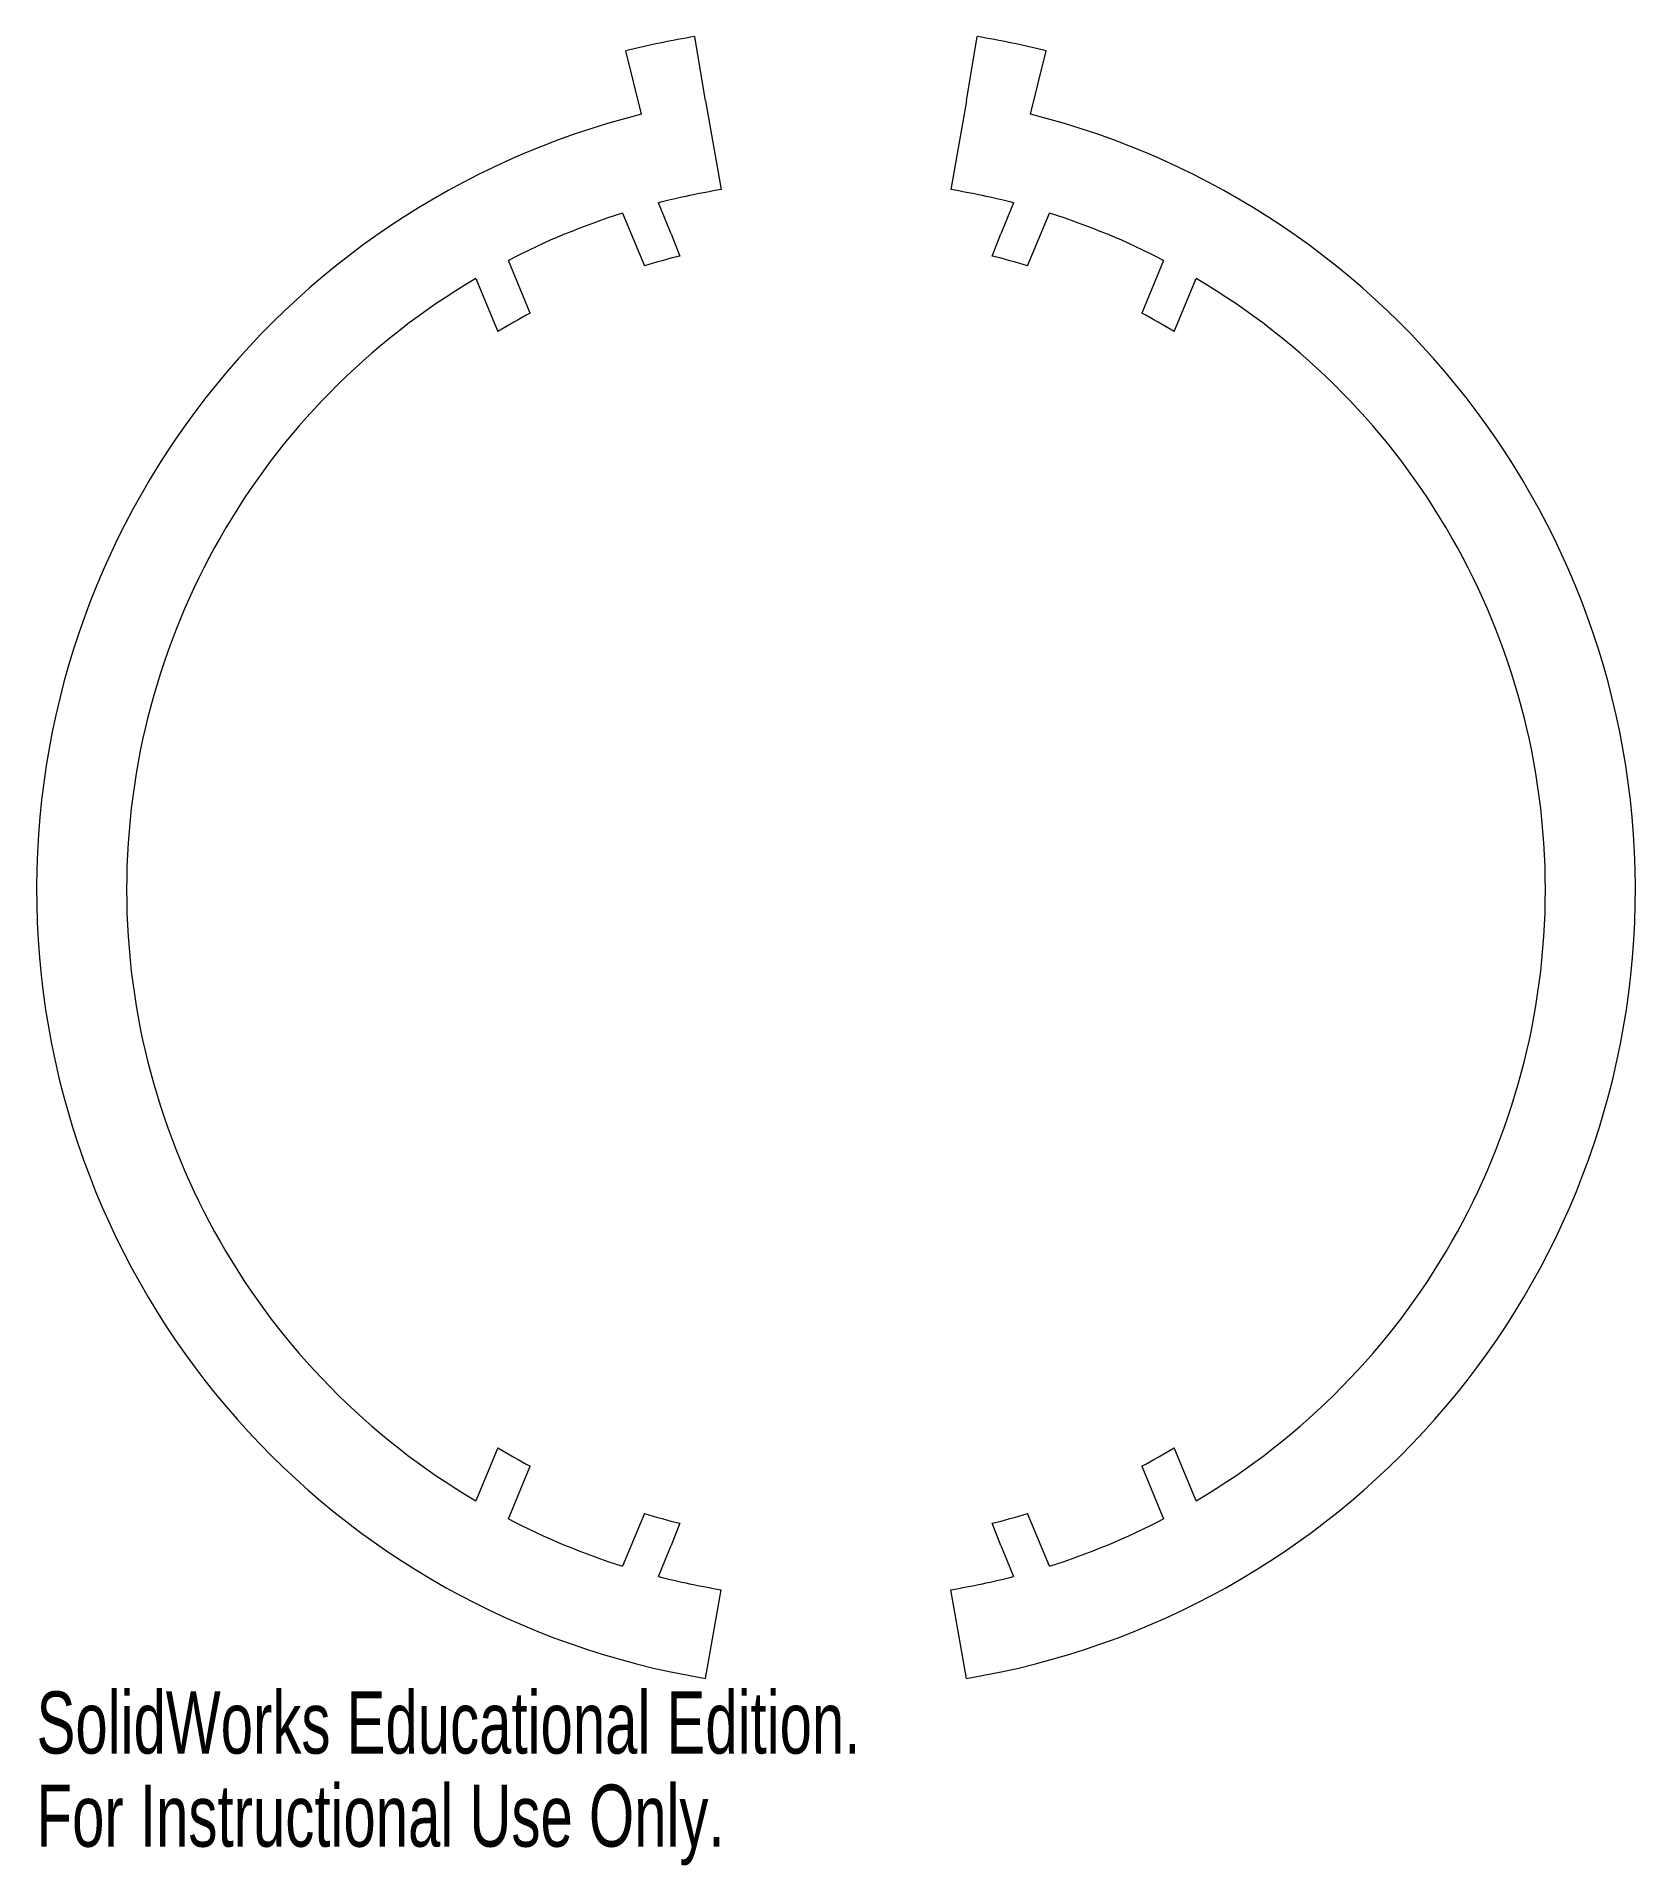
# Paper-space layout '_Top' of a CAD drawing. Header units: inches. Extents: x -2.45 to 2.45, y -2.99 to 2.61.
import ezdxf

# ---------------------------------------------------------------- set-up
doc = ezdxf.new("R2010")
doc.units = ezdxf.units.IN
doc.header["$MEASUREMENT"] = 0
doc.styles.add('SLDTEXTSTYLE0', font='TXT', dxfattribs={"width": 0.7})

psp = doc.layouts.new('_Top')

# ---------------------------------------------------------------- linework, layer by layer
at = {"color": 7, "linetype": 'Continuous', "lineweight": 15}
for p, q in [((-0.4, 2.4171), (-0.4327, 2.6144)), ((0.4, 2.4171), (0.4327, 2.6144)), ((-0.5958, 2.3764), (-0.6445, 2.5704)), ((0.5958, 2.3764), (0.6445, 2.5704)), ((-0.4, 2.4171), (-0.3521, 2.1454)), ((0.4, 2.4171), (0.3521, 2.1454)), ((-0.5047, 2.0096), (-0.5442, 2.1049)), ((0.5442, 2.1049), (0.5047, 2.0096)), ((-0.6539, 2.0734), (-0.587, 1.9119)), ((0.587, 1.9119), (0.6539, 2.0734)), ((-0.5047, 2.0096), (-0.4788, 1.9418)), ((0.4788, 1.9418), (0.5047, 2.0096)), ((-0.9369, 1.767), (-1.0038, 1.9285)), ((1.0038, 1.9285), (0.9369, 1.767)), ((-1.1036, 1.8731), (-1.0363, 1.7106)), ((1.0363, 1.7106), (1.1036, 1.8731)), ((-1.0363, -1.7106), (-1.1036, -1.8731)), ((1.1036, -1.8731), (1.0363, -1.7106)), ((-1.0038, -1.9285), (-0.9369, -1.767)), ((0.9369, -1.767), (1.0038, -1.9285)), ((-0.587, -1.9119), (-0.6539, -2.0734)), ((-0.4788, -1.9418), (-0.5047, -2.0096)), ((0.5047, -2.0096), (0.4788, -1.9418)), ((0.6539, -2.0734), (0.587, -1.9119)), ((-0.5442, -2.1049), (-0.5047, -2.0096)), ((0.5047, -2.0096), (0.5442, -2.1049)), ((-0.4, -2.4171), (-0.3521, -2.1454)), ((0.4, -2.4171), (0.3521, -2.1454))]:
    psp.add_line(p, q, dxfattribs=at)
for radius, start, end in [(2.65, 99.3965, 104.075), (2.65, 75.925, 80.6035), (2.45, 104.075, 260.6035), (2.45, 279.3965, 75.925), (2.1741, 99.3199, 104.4953), (2.1741, 75.5047, 80.6801), (2.1741, 107.5028, 117.4972), (2.1741, 62.5028, 72.4972), (2, 103.8522, 107.0666), (2, 72.9334, 76.1478), (2.1741, 120.5047, 239.4953), (2.1741, 300.5047, 59.4953), (2, 117.9334, 121.2066), (2, 58.7934, 62.0666), (2, 238.7934, 242.0666), (2, 297.9334, 301.2066), (2.1741, 242.5028, 252.4972), (2, 252.9334, 256.1478), (2, 283.8522, 287.0666), (2.1741, 287.5028, 297.4972), (2.1741, 255.5047, 260.6801), (2.1741, 279.3199, 284.4953)]:
    psp.add_arc((0, 0), radius, start, end, dxfattribs=at)

# ---------------------------------------------------------------- texts
at = {"color": 7, "linetype": 'Continuous', "char_height": 0.1903, "attachment_point": 1, "style": 'SLDTEXTSTYLE0'}
for s, insert in [('SolidWorks Educational Edition.', (-2.45, -2.4573)), ('For Instructional Use Only.', (-2.45, -2.7427))]:
    psp.add_mtext(s, dxfattribs=dict(at, insert=insert))

doc.saveas('drawing.dxf')
